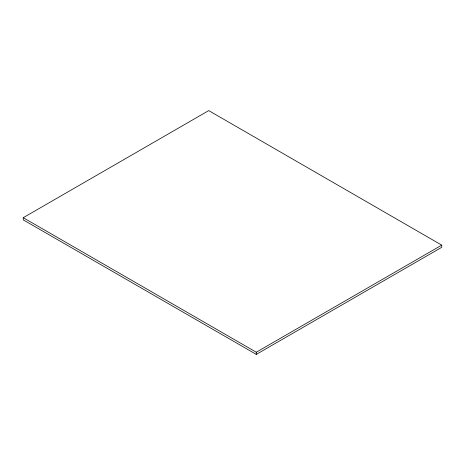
<?xml version="1.0" encoding="UTF-8"?>
<svg xmlns="http://www.w3.org/2000/svg" width="465" height="465" viewBox="0 0 465 465"><rect width="100%" height="100%" fill="white"/><g stroke="black" fill="none" stroke-linecap="round" stroke-linejoin="round"><path stroke-width="0.7" d="M23.25 217.69L208.727 110.606L441.75 245.136L441.75 247.31L256.273 354.394L23.25 219.864L23.25 217.69L256.273 352.22L441.75 245.136M256.273 352.22L256.273 354.394"/></g></svg>
